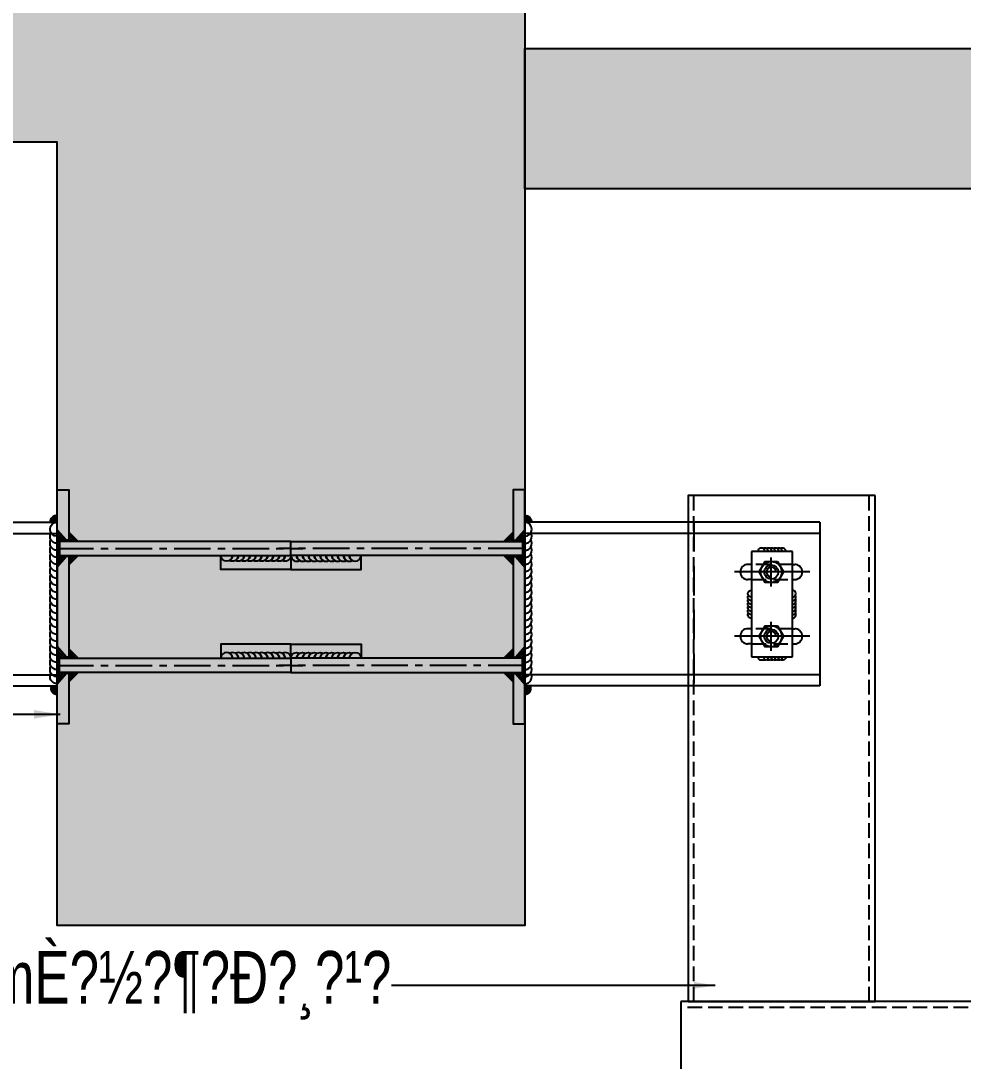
# Model space of a CAD drawing. Extents: x -8792 to 174344, y -43961 to 62816.
# Drawn here: x 6984 to 7790, y -8409 to -7519 of the extents above; entities that cross this region are included whole.
import ezdxf
from ezdxf.xclip import XClip

# ---------------------------------------------------------------- set-up
doc = ezdxf.new("R2010")
doc.units = 0
doc.header["$LTSCALE"] = 50
doc.header["$XCLIPFRAME"] = 0
for name, pattern in [('CENTER', [2, 1.25, -0.25, 0.25, -0.25]), ('DASH', [0.35, 0.25, -0.1]), ('DOT2', [0.125, 0, -0.125]), ('HIDDEN', [0.375, 0.25, -0.125]), ('HIDDEN2', [0.1875, 0.125, -0.0625]), ('JIS_08_15', [17.25, 15, -0.75, 0.75, -0.75])]:
    doc.linetypes.add(name, pattern=pattern)
for name, color, linetype in [('#分隔线', 1, 'JIS_08_15'), ('#填充层', 8, 'Continuous'), ('#文字', 2, 'Continuous'), ('#标注', 1, 'Continuous'), ('#焊缝', 1, 'Continuous'), ('#结构边线+内凹外凸边线', 5, 'Continuous'), ('#虚线', 8, 'HIDDEN'), ('#配件', 11, 'Continuous'), ('#钢材', 34, 'Continuous'), ('0-焊缝', 10, 'Continuous'), ('1 标注线 辅助线', 1, 'CENTER'), ('6 附件', 6, 'Continuous'), ('8 填充 焊缝', 8, 'Continuous'), ('A-FLOR-OTLN', 4, 'DOT2'), ('STEEL', 34, 'Continuous'), ('WA', 34, 'Continuous'), ('吊顶', 7, 'Continuous')]:
    doc.layers.add(name, color=color, linetype=linetype)
doc.styles.add('JHZX', font='jrs.shx', dxfattribs={"width": 0.6, "bigfont": 'jhz.shx'})
doc.styles.add('文字1', font='jrs.shx', dxfattribs={"width": 0.7, "bigfont": 'hztxt.shx'})
doc.dimstyles.new('JZBZ-12', dxfattribs={"dimscale": 12, "dimtxt": 3, "dimasz": 1.5, "dimexe": 1, "dimexo": 1, "dimgap": 0.5, "dimtad": 1, "dimdec": 0, "dimdsep": 46, "dimtxsty": 'JHZX', "dimblk1": 'ARCHTICK', "dimblk2": 'ARCHTICK', "dimsah": 1, "dimcen": 0, "dimclrd": 1, "dimclre": 1, "dimclrt": 2, "dimadec": 3, "dimazin": 2, "dimtfac": 1, "dimtdec": 0, "dimtix": 1, "dimtmove": 0, "dimatfit": 3, "dimfxl": 0, "dimtolj": 1, "dimlwd": -1, "dimlwe": -1, "dimarcsym": 0})
doc.dimstyles.new('JZBZ-15', dxfattribs={"dimscale": 15, "dimtxt": 3, "dimasz": 1.5, "dimexe": 1, "dimexo": 1, "dimgap": 0.5, "dimtad": 1, "dimdec": 0, "dimdsep": 46, "dimtxsty": 'JHZX', "dimblk1": 'ARCHTICK', "dimblk2": 'ARCHTICK', "dimsah": 1, "dimcen": 0, "dimclrd": 1, "dimclre": 1, "dimclrt": 2, "dimadec": 3, "dimazin": 2, "dimtfac": 1, "dimtdec": 0, "dimtix": 1, "dimtmove": 0, "dimatfit": 3, "dimfxl": 0, "dimtolj": 1, "dimlwd": -1, "dimlwe": -1, "dimarcsym": 0})

# ---------------------------------------------------------------- blocks, each defined once
blk = doc.blocks.new('A$Cbd8d7c8c')
at = {"layer": 'A-FLOR-OTLN', "color": 8}
blk.add_lwpolyline([(-22721.25, -15689.87), (-43719.42, -33393.16, 0.413756), (-43991.61, -36560.98, 0.189672), (122158.17, -126683.04, 0.414786), (124666.02, -124719.49), (133885.17, -48361.88, 0.379931), (116453.25, -23207.95, 0.236452)], format="xyb", dxfattribs=at)
at = {"layer": '吊顶', "const_width": 3}
blk.add_lwpolyline([(36525.16, -42886.24, 0.056654), (31389.8, -41079.32), (30859.09, -40957.78, -0.112536), (21289.45, -36343.72, -0.028917), (3039.01, -19971.01, 0.413532), (-633.62, -19953.38), (-31397.94, -50352.84, 0.414781), (-31416.33, -54033.31, 0.170492), (123964.28, -129414.71, 0.412564), (126841.18, -127143.22), (136317.5, -48655.55, 1.269195), (87076.8, -54393.32)], format="xyb", dxfattribs=at)
blk = doc.blocks.new('*U132')
at = {"layer": '8 填充 焊缝'}
h = blk.add_hatch(dxfattribs=at)
h.set_pattern_fill('ANSI37', color=256, scale=0.5, style=0)
h.set_pattern_definition([(45, (12.254, 0), (-1.122532, 1.122532), []), (135, (12.254, 0), (-1.122532, -1.122532), [])])
h.paths.add_polyline_path([(-66, 0), (-50, 0), (-50, -2), (-56, -2), (-56, -8), (-57, -8)])
h.paths.add_polyline_path([(-64, -10), (-56, -10), (-56, -18)])
h.paths.add_polyline_path([(-57, -10), (-57, -8), (-56, -8), (-56, -10)])
h.paths.add_polyline_path([(-44, -10), (-44, -8), (-43, -8), (-43, -10)])
h.paths.add_polyline_path([(-43, -8), (-44, -8), (-44, -2), (-50, -2), (-50, 0), (-34, 0)])
h.paths.add_polyline_path([(-44, -18), (-44, -10), (-36, -10)])
h = blk.add_hatch(dxfattribs=at)
h.set_pattern_fill('ANSI37', color=256, scale=0.5, style=0)
h.set_pattern_definition([(45, (-194.1757, 772.9268), (-1.122532, 1.122532), []), (135, (-194.1757, 772.9268), (-1.122532, -1.122532), [])])
h.paths.add_polyline_path([(66, 0), (50, 0), (50, -2), (56, -2), (56, -8), (57, -8)])
h.paths.add_polyline_path([(64, -10), (56, -10), (56, -18)])
h.paths.add_polyline_path([(57, -10), (57, -8), (56, -8), (56, -10)])
h.paths.add_polyline_path([(44, -10), (44, -8), (43, -8), (43, -10)])
h.paths.add_polyline_path([(43, -8), (44, -8), (44, -2), (50, -2), (50, 0), (34, 0)])
h.paths.add_polyline_path([(44, -18), (44, -10), (36, -10)])
at = {"layer": '0-焊缝'}
for points in [[(-44, -200, 0.57735), (-39.67, -192.5, -0.267949), (-44, -195, 0.57735), (-39.67, -187.5, -0.267949), (-44, -190, 0.57735), (-39.67, -182.5, -0.267949), (-44, -185, 0.57735), (-39.67, -177.5, -0.267949), (-44, -180, 0.57735), (-39.67, -172.5, -0.267949), (-44, -175, 0.57735), (-39.67, -167.5, -0.267949), (-44, -170, 0.57735), (-39.67, -162.5, -0.267949), (-44, -165, 0.57735), (-39.67, -157.5, -0.267949), (-44, -160, 0.57735), (-39.67, -152.5, -0.267949), (-44, -155, 0.57735), (-39.67, -147.5, -0.267949), (-44, -150, 1), (-44, -140, 1)], [(44, -200, -0.57735), (39.67, -192.5, 0.267949), (44, -195, -0.57735), (39.67, -187.5, 0.267949), (44, -190, -0.57735), (39.67, -182.5, 0.267949), (44, -185, -0.57735), (39.67, -177.5, 0.267949), (44, -180, -0.57735), (39.67, -172.5, 0.267949), (44, -175, -0.57735), (39.67, -167.5, 0.267949), (44, -170, -0.57735), (39.67, -162.5, 0.267949), (44, -165, -0.57735), (39.67, -157.5, 0.267949), (44, -160, -0.57735), (39.67, -152.5, 0.267949), (44, -155, -0.57735), (39.67, -147.5, 0.267949), (44, -150, -1), (44, -140, -1)]]:
    blk.add_lwpolyline(points, format="xyb", dxfattribs=at)
at = {"layer": '1 标注线 辅助线', "ltscale": 0.5}
for p, q in [((-50, 0), (-50, -210.26)), ((50, 0), (50, -210.26))]:
    blk.add_line(p, q, dxfattribs=at)
at = {"layer": '6 附件'}
for p, q in [((-57, -8), (-66, 0)), ((-43, -8), (-34, 0)), ((43, -8), (34, 0)), ((57, -8), (66, 0)), ((-57, -10), (-57, -8)), ((-43, -10), (-43, -8)), ((43, -10), (43, -8)), ((57, -10), (57, -8)), ((-64, -10), (-56, -18)), ((-36, -10), (-44, -18)), ((36, -10), (44, -18)), ((64, -10), (56, -18))]:
    blk.add_line(p, q, dxfattribs=at)
at = {"layer": 'STEEL'}
for points in [[(-56, -10), (-100, -10), (-100, 0), (100, 0), (100, -10), (56, -10)], [(44, -10), (-44, -10)], [(-44, -200), (-32, -200), (-32, -140), (-44, -140)], [(44, -200), (32, -200), (32, -140), (44, -140)]]:
    blk.add_lwpolyline(points, dxfattribs=at)
for points in [[(-44, -200), (-56, -200), (-56, -2), (-44, -2)], [(44, -200), (56, -200), (56, -2), (44, -2)]]:
    blk.add_lwpolyline(points, close=True, dxfattribs=at)
blk = doc.blocks.new('*U209')
at = {"layer": '0-焊缝'}
for centre, end in [((3996.51, 3047.67), 180), ((4001.51, 3047.67), 120), ((4006.51, 3047.67), 120), ((4011.51, 3047.67), 120), ((4016.51, 3047.67), 120), ((4021.51, 3047.67), 120), ((4026.51, 3047.67), 120), ((4031.51, 3047.67), 120), ((4036.51, 3047.67), 120), ((4041.51, 3047.67), 120), ((4046.51, 3047.67), 120), ((4051.51, 3047.67), 120), ((4056.51, 3047.67), 120), ((4061.51, 3047.67), 120), ((4066.51, 3047.67), 120), ((4071.51, 3047.67), 120), ((4076.51, 3047.67), 120), ((4081.51, 3047.67), 120), ((4086.51, 3047.67), 120), ((4091.51, 3047.67), 120), ((4096.51, 3047.67), 120), ((4101.51, 3047.67), 120)]:
    blk.add_arc(centre, 5, 0, end, dxfattribs=at)
blk = doc.blocks.new('*U288')
at = {"layer": '#焊缝'}
for centre, end in [((3996.5, 3047.7), 180), ((4001.5, 3047.7), 120), ((4006.5, 3047.7), 120), ((4011.5, 3047.7), 120), ((4016.5, 3047.7), 120), ((4021.5, 3047.7), 120), ((4026.5, 3047.7), 120)]:
    blk.add_arc(centre, 5, 0, end, dxfattribs=at)
blk = doc.blocks.new('*U289')
at = {"layer": '#焊缝'}
for centre, end in [((3996.5, 3047.7), 180), ((4001.5, 3047.7), 120), ((4006.5, 3047.7), 120), ((4011.5, 3047.7), 120), ((4016.5, 3047.7), 120), ((4021.5, 3047.7), 120), ((4026.5, 3047.7), 120)]:
    blk.add_arc(centre, 5, 0, end, dxfattribs=at)
blk = doc.blocks.new('*U283')
at = {"layer": '#焊缝'}
h = blk.add_hatch(color=256, dxfattribs=at)
edge = h.paths.add_edge_path()
edge.add_line((2263.71, 914.18), (2263.71, 908.18))
edge.add_ellipse((2263.71, 902.18), major_axis=(-4.24, 4.24), ratio=1, start_angle=302.92884, end_angle=315, ccw=False)
edge.add_line((2264.97, 908.04), (2269.71, 908.04))
edge.add_ellipse((2263.71, 908.18), major_axis=(4.24, 4.24), ratio=1, start_angle=313.73301, end_angle=405)
at = {"layer": '#钢材'}
h = blk.add_hatch(color=256, dxfattribs=at)
edge = h.paths.add_edge_path()
edge.add_line((2269.37, 768.11), (2263.71, 768.11))
edge.add_line((2263.71, 768.11), (2263.71, 760.11))
edge.add_ellipse((2263.71, 766.11), major_axis=(-4.24, 4.24), ratio=1, start_angle=135, end_angle=244.47122)
at = {"layer": '#分隔线'}
for p, q in [((2474.47, 853.29), (2474.47, 878.06)), ((2474.47, 798.29), (2474.47, 823.06)), ((2507.55, 810.68), (2442.97, 810.68))]:
    blk.add_line(p, q, dxfattribs=at)
at = {"layer": '#分隔线', "color": 34, "ltscale": 0.9}
blk.add_line((2507.55, 865.68), (2442.97, 865.68), dxfattribs=at)
at = {"layer": '#焊缝', "extrusion": (-1.22461e-16, 5.56886e-30, -1)}
blk.add_arc((-2263.71, 908.18), 6, 90, 180, dxfattribs=at)
at = {"layer": '#配件'}
for points in [[(2479.66, 874.68), (2484.86, 865.68), (2479.66, 856.68), (2469.27, 856.68), (2464.07, 865.68), (2469.27, 874.68)], [(2479.66, 819.68), (2484.86, 810.68), (2479.66, 801.68), (2469.27, 801.68), (2464.07, 810.68), (2469.27, 819.68)]]:
    blk.add_lwpolyline(points, close=True, dxfattribs=at)
for centre, radius in [((2474.47, 865.68), 9), ((2474.47, 865.68), 6), ((2474.47, 810.68), 9), ((2474.47, 810.68), 6)]:
    blk.add_circle(centre, radius, dxfattribs=at)
for centre in [(2474.47, 865.68), (2474.47, 810.68)]:
    blk.add_arc(centre, 4.25, 0, 270, dxfattribs=at)
at = {"layer": '#钢材', "color": 34}
for p, q in [((2263.71, 768.18), (2263.71, 908.21)), ((2515.87, 908.18), (2263.71, 908.18)), ((2515.87, 898.68), (2263.71, 898.68)), ((2263.71, 888.18), (2263.71, 788.18)), ((2492.47, 883.18), (2457.47, 883.18)), ((2457.47, 883.18), (2457.47, 793.18)), ((2492.47, 793.18), (2492.47, 883.18)), ((2457.47, 817.18), (2454.47, 817.18)), ((2515.87, 777.68), (2263.71, 777.68)), ((2515.87, 768.18), (2263.71, 768.18))]:
    blk.add_line(p, q, dxfattribs=at)
at = {"layer": '#钢材', "color": 8, "linetype": 'HIDDEN', "ltscale": 2}
blk.add_line((2408.27, 908.18), (2408.27, 768.18), dxfattribs=at)
at = {"layer": '#钢材'}
for p, q in [((2515.87, 908.18), (2515.87, 768.18)), ((2457.47, 872.18), (2454.47, 872.18)), ((2492.47, 872.18), (2494.47, 872.18)), ((2457.47, 859.18), (2454.47, 859.18)), ((2492.47, 859.18), (2494.47, 859.18)), ((2492.47, 817.18), (2494.47, 817.18)), ((2457.47, 804.18), (2454.47, 804.18)), ((2492.47, 804.18), (2494.47, 804.18)), ((2457.47, 793.18), (2492.47, 793.18))]:
    blk.add_line(p, q, dxfattribs=at)
at = {"layer": '#钢材', "linetype": 'Continuous'}
for p, q in [((2454.47, 872.18), (2454.47, 872.18)), ((2494.47, 872.18), (2494.47, 872.18)), ((2454.47, 859.18), (2454.47, 859.18)), ((2494.47, 859.18), (2494.47, 859.18)), ((2454.47, 817.18), (2454.47, 817.18)), ((2494.47, 817.18), (2494.47, 817.18)), ((2454.47, 804.18), (2454.47, 804.18)), ((2494.47, 804.18), (2494.47, 804.18))]:
    blk.add_line(p, q, dxfattribs=at)
at = {"layer": '#钢材', "color": 34, "linetype": 'HIDDEN2', "ltscale": 2}
for p, q in [((2492.47, 872.18), (2457.47, 872.18)), ((2457.47, 859.18), (2492.47, 859.18)), ((2492.47, 817.18), (2457.47, 817.18)), ((2457.47, 804.18), (2492.47, 804.18))]:
    blk.add_line(p, q, dxfattribs=at)
at = {"layer": '#钢材', "color": 34}
for centre, start, end in [((2454.47, 865.68), 90, 270), ((2494.47, 865.68), 270, 90), ((2454.47, 810.68), 90, 270), ((2494.47, 810.68), 270, 90)]:
    blk.add_arc(centre, 6.5, start, end, dxfattribs=at)
at = {"layer": '#钢材', "color": 34, "xscale": 1.2, "yscale": 1.2, "zscale": 1.2, "rotation": 270}
blk.add_blockref('*U209', (-1393.49, 5698.02), dxfattribs=at)
at = {"layer": '#钢材', "xscale": 0.6, "yscale": 0.6, "zscale": 0.6}
blk.add_blockref('*U288', (68.06, -945.43), dxfattribs=at)
at = {"layer": '#钢材', "yscale": 0.6, "zscale": 0.6}
for name, p, xscale, rotation in [('*U289', (4286.07, 3245.06), -0.6, 90), ('*U289', (663.87, 3245.06), 0.6, 270), ('*U288', (68.06, 2621.78), -0.6, 180)]:
    blk.add_blockref(name, p, dxfattribs=dict(at, xscale=xscale, rotation=rotation))
blk = doc.blocks.new('*U148')
at = {"layer": '#焊缝'}
h = blk.add_hatch(color=256, dxfattribs=at)
edge = h.paths.add_edge_path()
edge.add_line((2308.71, 914.18), (2308.71, 908.18))
edge.add_ellipse((2308.71, 902.18), major_axis=(-4.24, 4.24), ratio=1, start_angle=302.92884, end_angle=315, ccw=False)
edge.add_line((2309.97, 908.04), (2314.71, 908.04))
edge.add_ellipse((2308.71, 908.18), major_axis=(4.24, 4.24), ratio=1, start_angle=313.73301, end_angle=405)
at = {"layer": '#钢材'}
h = blk.add_hatch(color=256, dxfattribs=at)
edge = h.paths.add_edge_path()
edge.add_line((2314.37, 768.11), (2308.71, 768.11))
edge.add_line((2308.71, 768.11), (2308.71, 760.11))
edge.add_ellipse((2308.71, 766.11), major_axis=(-4.24, 4.24), ratio=1, start_angle=135, end_angle=244.47122)
at = {"layer": '#分隔线'}
for p, q in [((2474.47, 853.29), (2474.47, 878.06)), ((2474.47, 798.29), (2474.47, 823.06)), ((2507.55, 810.68), (2442.97, 810.68))]:
    blk.add_line(p, q, dxfattribs=at)
at = {"layer": '#分隔线', "color": 34, "ltscale": 0.9}
blk.add_line((2507.55, 865.68), (2442.97, 865.68), dxfattribs=at)
at = {"layer": '#焊缝', "extrusion": (-1.22461e-16, 5.56886e-30, -1)}
blk.add_arc((-2308.71, 908.18), 6, 90, 180, dxfattribs=at)
at = {"layer": '#配件'}
for points in [[(2479.66, 874.68), (2484.86, 865.68), (2479.66, 856.68), (2469.27, 856.68), (2464.07, 865.68), (2469.27, 874.68)], [(2479.66, 819.68), (2484.86, 810.68), (2479.66, 801.68), (2469.27, 801.68), (2464.07, 810.68), (2469.27, 819.68)]]:
    blk.add_lwpolyline(points, close=True, dxfattribs=at)
for centre, radius in [((2474.47, 865.68), 9), ((2474.47, 865.68), 6), ((2474.47, 810.68), 9), ((2474.47, 810.68), 6)]:
    blk.add_circle(centre, radius, dxfattribs=at)
for centre in [(2474.47, 865.68), (2474.47, 810.68)]:
    blk.add_arc(centre, 4.25, 0, 270, dxfattribs=at)
at = {"layer": '#钢材', "color": 34}
for p, q in [((2308.71, 768.18), (2308.71, 908.21)), ((2515.87, 908.18), (2308.71, 908.18)), ((2515.87, 898.68), (2308.71, 898.68)), ((2308.71, 888.18), (2308.71, 788.18)), ((2492.47, 883.18), (2457.47, 883.18)), ((2457.47, 883.18), (2457.47, 793.18)), ((2492.47, 793.18), (2492.47, 883.18)), ((2457.47, 817.18), (2454.47, 817.18)), ((2515.87, 777.68), (2308.71, 777.68)), ((2515.87, 768.18), (2308.71, 768.18))]:
    blk.add_line(p, q, dxfattribs=at)
at = {"layer": '#钢材', "color": 8, "linetype": 'HIDDEN', "ltscale": 2}
blk.add_line((2408.27, 908.18), (2408.27, 768.18), dxfattribs=at)
at = {"layer": '#钢材'}
for p, q in [((2515.87, 908.18), (2515.87, 768.18)), ((2457.47, 872.18), (2454.47, 872.18)), ((2492.47, 872.18), (2494.47, 872.18)), ((2457.47, 859.18), (2454.47, 859.18)), ((2492.47, 859.18), (2494.47, 859.18)), ((2492.47, 817.18), (2494.47, 817.18)), ((2457.47, 804.18), (2454.47, 804.18)), ((2492.47, 804.18), (2494.47, 804.18)), ((2457.47, 793.18), (2492.47, 793.18))]:
    blk.add_line(p, q, dxfattribs=at)
at = {"layer": '#钢材', "linetype": 'Continuous'}
for p, q in [((2454.47, 872.18), (2454.47, 872.18)), ((2494.47, 872.18), (2494.47, 872.18)), ((2454.47, 859.18), (2454.47, 859.18)), ((2494.47, 859.18), (2494.47, 859.18)), ((2454.47, 817.18), (2454.47, 817.18)), ((2494.47, 817.18), (2494.47, 817.18)), ((2454.47, 804.18), (2454.47, 804.18)), ((2494.47, 804.18), (2494.47, 804.18))]:
    blk.add_line(p, q, dxfattribs=at)
at = {"layer": '#钢材', "color": 34, "linetype": 'HIDDEN2', "ltscale": 2}
for p, q in [((2492.47, 872.18), (2457.47, 872.18)), ((2457.47, 859.18), (2492.47, 859.18)), ((2492.47, 817.18), (2457.47, 817.18)), ((2457.47, 804.18), (2492.47, 804.18))]:
    blk.add_line(p, q, dxfattribs=at)
at = {"layer": '#钢材', "color": 34}
for centre, start, end in [((2454.47, 865.68), 90, 270), ((2494.47, 865.68), 270, 90), ((2454.47, 810.68), 90, 270), ((2494.47, 810.68), 270, 90)]:
    blk.add_arc(centre, 6.5, start, end, dxfattribs=at)
at = {"layer": '#钢材', "color": 34, "xscale": 1.2, "yscale": 1.2, "zscale": 1.2, "rotation": 270}
blk.add_blockref('*U209', (-1348.49, 5698.02), dxfattribs=at)
at = {"layer": '#钢材', "xscale": 0.6, "yscale": 0.6, "zscale": 0.6}
blk.add_blockref('*U288', (68.06, -945.43), dxfattribs=at)
at = {"layer": '#钢材', "yscale": 0.6, "zscale": 0.6}
for name, p, xscale, rotation in [('*U289', (4286.07, 3245.06), -0.6, 90), ('*U289', (663.87, 3245.06), 0.6, 270), ('*U288', (68.06, 2621.78), -0.6, 180)]:
    blk.add_blockref(name, p, dxfattribs=dict(at, xscale=xscale, rotation=rotation))
blk = doc.blocks.new('ASDFDFBBBB')
at = {"layer": '#填充层', "ltscale": 10}
h = blk.add_hatch(dxfattribs=at)
h.set_pattern_fill('钢筋混凝土', color=256, scale=10)
h.set_pattern_definition([(45, (-4632.229, 2116.876), (-17.67767, 17.67767), []), (50, (-4632.23, 2116.876), (71.72602, -6.27521), [7.5, -82.5]), (355, (-4632.23, 2116.876), (-13.87513, 75.21921), [6, -66]), (100.4514, (-4626.25, 2116.35), (57.85094, 68.94395), [6.37402, -70.1142]), (46.1842, (-4632.23, 2136.88), (106.7241, -16.5519), [11.25, -123.75]), (96.6356, (-4623.33, 2135.5), (93.46627, 97.4118), [9.56103, -105.1713]), (351.1842, (-4632.23, 2136.88), (93.4662, 97.41186), [9, -99]), (21, (-4622.23, 2131.876), (59.6907, -40.26189), [7.5, -82.5]), (326, (-4622.23, 2131.876), (24.33153, 72.515), [6, -66]), (71.4514, (-4617.254, 2128.52), (84.02226, 32.25305), [6.37402, -70.1142]), (37.5, (-4632.229, 2116.876), (1.215986, 33.289385), [0, -65.2, 0, -67, 0, -66.25]), (7.5, (-4632.23, 2116.876), (26.306954, 39.44117), [0, -38.2, 0, -63.7, 0, -25.25]), (327.5, (-4654.529, 2116.876), (53.382244, -2.255487), [0, -25, 0, -78, 0, -103.5]), (317.5, (-4664.53, 2116.876), (58.31862, 10.0105), [0, -32.5, 0, -51.8, 0, -73.5])])
h.paths.add_polyline_path([(12250.06, -350.04), (-199.95, -350.04), (-199.95, -470.07), (12250.06, -470.07)])
h.paths.add_polyline_path([(12250.06, -300.07), (12250.06, -1100.07), (12650.06, -1100.07), (12650.06, -430.07), (16850.06, -430.07), (16850.06, -970.07), (17200.06, -970.07), (17200.06, -300.07)])
at = {"layer": '#结构边线+内凹外凸边线', "ltscale": 10}
for points in [[(12250.06, -300.07), (12250.06, -1100.07), (12650.06, -1100.07), (12650.06, -430.07), (16850.06, -430.07), (16850.06, -970.07), (17200.06, -970.07), (17200.06, -300.07)], [(12250.06, -350.04), (-199.95, -350.04), (-199.95, -470.07), (12250.06, -470.07)]]:
    blk.add_lwpolyline(points, close=True, dxfattribs=at)
at = {"layer": '#虚线', "color": 8, "linetype": 'DASH'}
for p, q in [((11955.5, -1165.07, 0), (11955.5, -732.24, 0)), ((12105.5, -1165.07, 0), (12105.5, -732.24, 0)), ((5823.25, -1170.07), (12116.78, -1170.07))]:
    blk.add_line(p, q, dxfattribs=at)
at = {"layer": 'WA'}
for p, q in [((5823.25, -1165.07), (12116.78, -1165.07)), ((12116.78, -1165.07), (12116.78, -1325.07))]:
    blk.add_line(p, q, dxfattribs=at)
at = {"layer": 'WA', "elevation": 0}
blk.add_lwpolyline([(11950.5, -732.24), (12110.5, -732.24), (12110.5, -1165.07), (11950.5, -1165.07)], close=True, dxfattribs=at)
at = {"xscale": -1}
blk.add_blockref('*U283', (14513.77, -1663.41, 0), dxfattribs=at)
blk.add_blockref('*U148', (10341.35, -1663.41, 0))
at = {"layer": 'STEEL', "rotation": 90}
blk.add_blockref('*U132', (12250.06, -827.57, 0), dxfattribs=at)
at = {"layer": 'STEEL', "xscale": -1.000000000000003, "rotation": 270}
blk.add_blockref('*U132', (12650.06, -827.57, 0), dxfattribs=at)
blk = doc.blocks.new('_ARCHTICK')
at = {"color": 0, "linetype": 'ByBlock', "const_width": 0.15}
blk.add_lwpolyline([(-0.5, -0.5), (0.5, 0.5)], dxfattribs=at)

msp = doc.modelspace()

# ---------------------------------------------------------------- block references
at = {"ltscale": 10}
ref = msp.add_blockref('A$Cbd8d7c8c', (-20242.468, 78224.561), dxfattribs=at)
XClip(ref).set_block_clipping_path([(33737.5024453482, -58253.8739175466), (58527.5008306247, -28195.842069268)])
ref = msp.add_blockref('A$Cbd8d7c8c', (22321.982, 94074.685), dxfattribs=at)
XClip(ref).set_block_clipping_path([(76291.0063025201, -72283.9918497168), (103268.9259821397, -47877.3086105986)])
at = {"ltscale": 12}
ref = msp.add_blockref('ASDFDFBBBB', (16523.379, -7192.873), dxfattribs=dict(at, xscale=-1))
XClip(ref).set_block_clipping_path([(4357.7572503736, -3823.1708667884), (6968.1443472763, 1342.8291332118)])
ref = msp.add_blockref('ASDFDFBBBB', (14736.155, -7192.873), dxfattribs=dict(at, xscale=-1))
XClip(ref).set_block_clipping_path([(-715.4778529943, -3797.3053243063), (2511.2529271227, 1432.8291332118)])
ref = msp.add_blockref('ASDFDFBBBB', (19664.938, -7192.873), dxfattribs=dict(at, xscale=-1))
XClip(ref).set_block_clipping_path([(11800.9034438342, -3842.9944827884), (17026.5034438345, 748.8291332118)])

# ---------------------------------------------------------------- next in the draw order: texts
at = {"layer": '#文字', "insert": (7300.764, -8344.161), "char_height": 45, "attachment_point": 6, "style": '文字1'}
msp.add_mtext('{\\Fjrs,jhz|c134;\\W0.75;160*100*8mmÈ?½?¶?Ð?¸?¹?}', dxfattribs=at)

# ---------------------------------------------------------------- next in the draw order: leaders
at = {"layer": '#标注', "ltscale": 10}
msp.add_leader([(7017.543, -8112.364), (6556.299, -8112.364)], dimstyle='JZBZ-15', override={"dimgap": 0.5, "dimtad": 0}, dxfattribs=at)
msp.add_leader([(7577.526, -8344.161), (7300.764, -8344.161)], dimstyle='JZBZ-12', dxfattribs=at)

doc.saveas('drawing.dxf')
